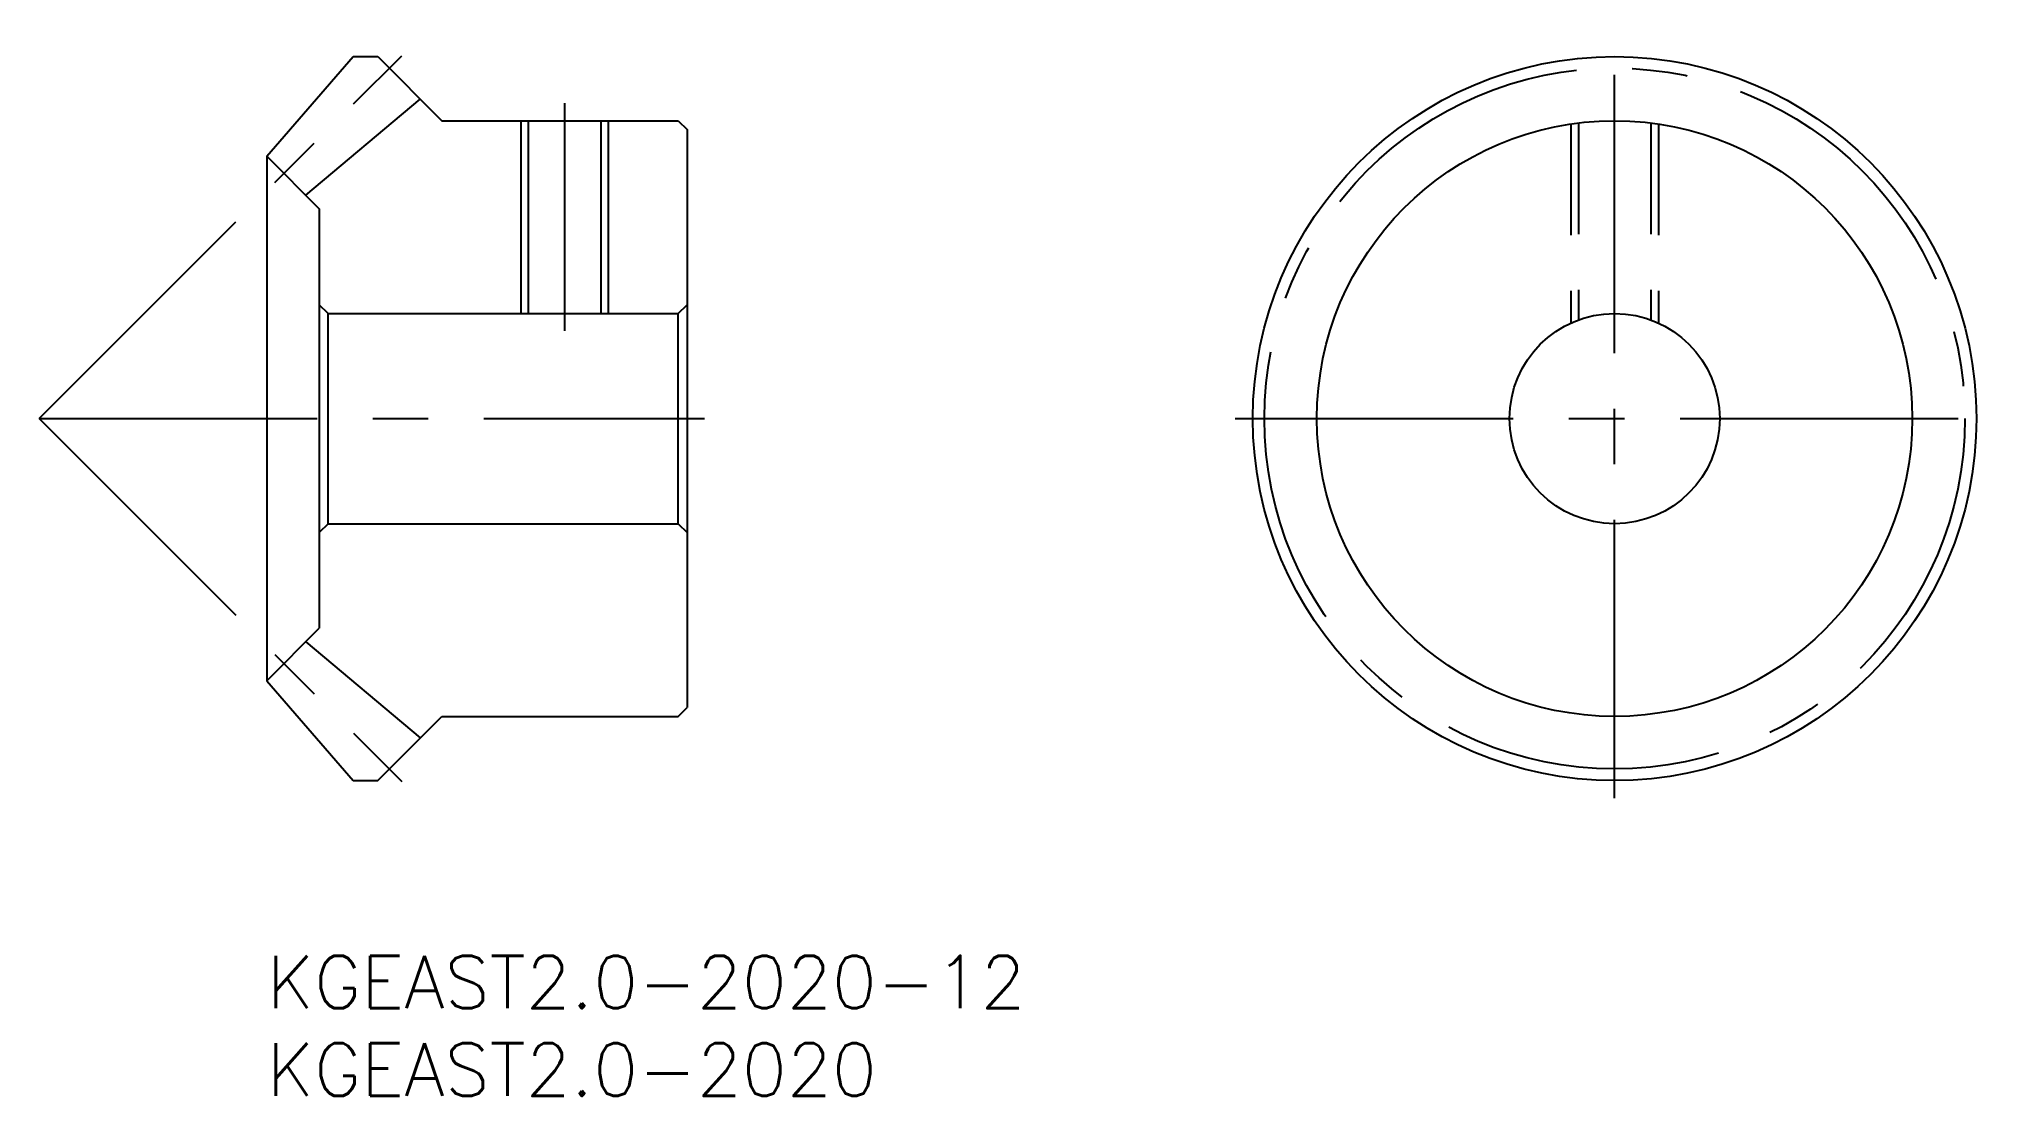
# Model space of a CAD drawing. Extents: x -13 to 99, y -8 to 52.
import ezdxf

# ---------------------------------------------------------------- set-up
doc = ezdxf.new("R2010")
doc.units = 0
doc.header["$LTSCALE"] = 0.5
doc.linetypes.add('CENTER', pattern=[50.8, 31.75, -6.35, 6.35, -6.35])
doc.linetypes.add('DASHED', pattern=[19.05, 12.7, -6.35])
for name, color, linetype in [('MSM_CENTER', 1, 'CENTER'), ('MSM_CONTINUOUS', 7, 'CONTINUOUS'), ('MSM_DASHED', 4, 'DASHED'), ('MSM_NARROW', 5, 'CONTINUOUS'), ('MSM_PART_NUMBER', 7, 'CONTINUOUS')]:
    doc.layers.add(name, color=color, linetype=linetype)
doc.styles.get("Standard").update_dxf_attribs({"font": 'txt.shx', "height": 1, "bigfont": 'bigfont.shx'})

# ---------------------------------------------------------------- blocks, each defined once
blk = doc.blocks.new('*U24')
at = {"layer": 'MSM_PART_NUMBER'}
blk.add_text('KGEAST2.0-2020-12', height=3, dxfattribs=at).set_placement((0, -3))
blk = doc.blocks.new('*U25')
at = {"layer": 'MSM_PART_NUMBER'}
blk.add_text('KGEAST2.0-2020', height=3, dxfattribs=at).set_placement((0, -8))

msp = doc.modelspace()

# ---------------------------------------------------------------- linework, layer by layer
at = {"layer": 'MSM_CENTER'}
for p, q in [((-13, 30.66), (7.71, 51.37)), ((76.97, 9), (76.97, 52.32)), ((17, 48.66), (17, 35.66)), ((-13, 30.66), (25, 30.66)), ((-13, 30.66), (7.71, 9.95)), ((55.31, 30.66), (98.63, 30.66))]:
    msp.add_line(p, q, dxfattribs=at)
msp.add_circle((76.97, 30.66), 20, dxfattribs=at)
at = {"layer": 'MSM_CONTINUOUS'}
for p, q in [((0, 45.63), (4.94, 51.32)), ((4.94, 51.32), (6.34, 51.32)), ((6.34, 51.32), (10, 47.66)), ((2.23, 43.41), (8.77, 48.89)), ((10, 47.66), (23.5, 47.66)), ((14.93, 47.66), (14.93, 36.66)), ((19.07, 47.66), (19.07, 36.66)), ((23.5, 47.66), (24, 47.16)), ((24, 47.16), (24, 14.16)), ((0, 45.63), (3, 42.63)), ((0, 45.63), (0, 15.69)), ((3, 42.63), (3, 18.69)), ((3.5, 36.66), (3, 37.16)), ((23.5, 36.66), (24, 37.16)), ((3.5, 24.66), (3.5, 36.66)), ((3.5, 36.66), (23.5, 36.66)), ((23.5, 24.66), (23.5, 36.66)), ((3.5, 24.66), (3, 24.16)), ((3.5, 24.66), (23.5, 24.66)), ((23.5, 24.66), (24, 24.16)), ((0, 15.69), (3, 18.69)), ((2.23, 17.91), (8.77, 12.43)), ((0, 15.69), (4.94, 10)), ((6.34, 10), (10, 13.66)), ((10, 13.66), (23.5, 13.66)), ((23.5, 13.66), (24, 14.16)), ((4.94, 10), (6.34, 10))]:
    msp.add_line(p, q, dxfattribs=at)
for radius in [20.66, 17, 6]:
    msp.add_circle((76.97, 30.66), radius, dxfattribs=at)
at = {"layer": 'MSM_DASHED'}
for p, q in [((74.47, 47.48), (74.47, 36.11)), ((74.9, 47.53), (74.9, 36.29)), ((79.04, 47.53), (79.04, 36.29)), ((79.47, 47.48), (79.47, 36.11))]:
    msp.add_line(p, q, dxfattribs=at)
at = {"layer": 'MSM_NARROW'}
for p, q in [((14.5, 47.66), (14.5, 36.66)), ((19.5, 47.66), (19.5, 36.66))]:
    msp.add_line(p, q, dxfattribs=at)

# ---------------------------------------------------------------- block references
at = {"layer": 'MSM_CONTINUOUS'}
for name in ['*U24', '*U25']:
    msp.add_blockref(name, (0, 0), dxfattribs=at)

doc.saveas('drawing.dxf')
